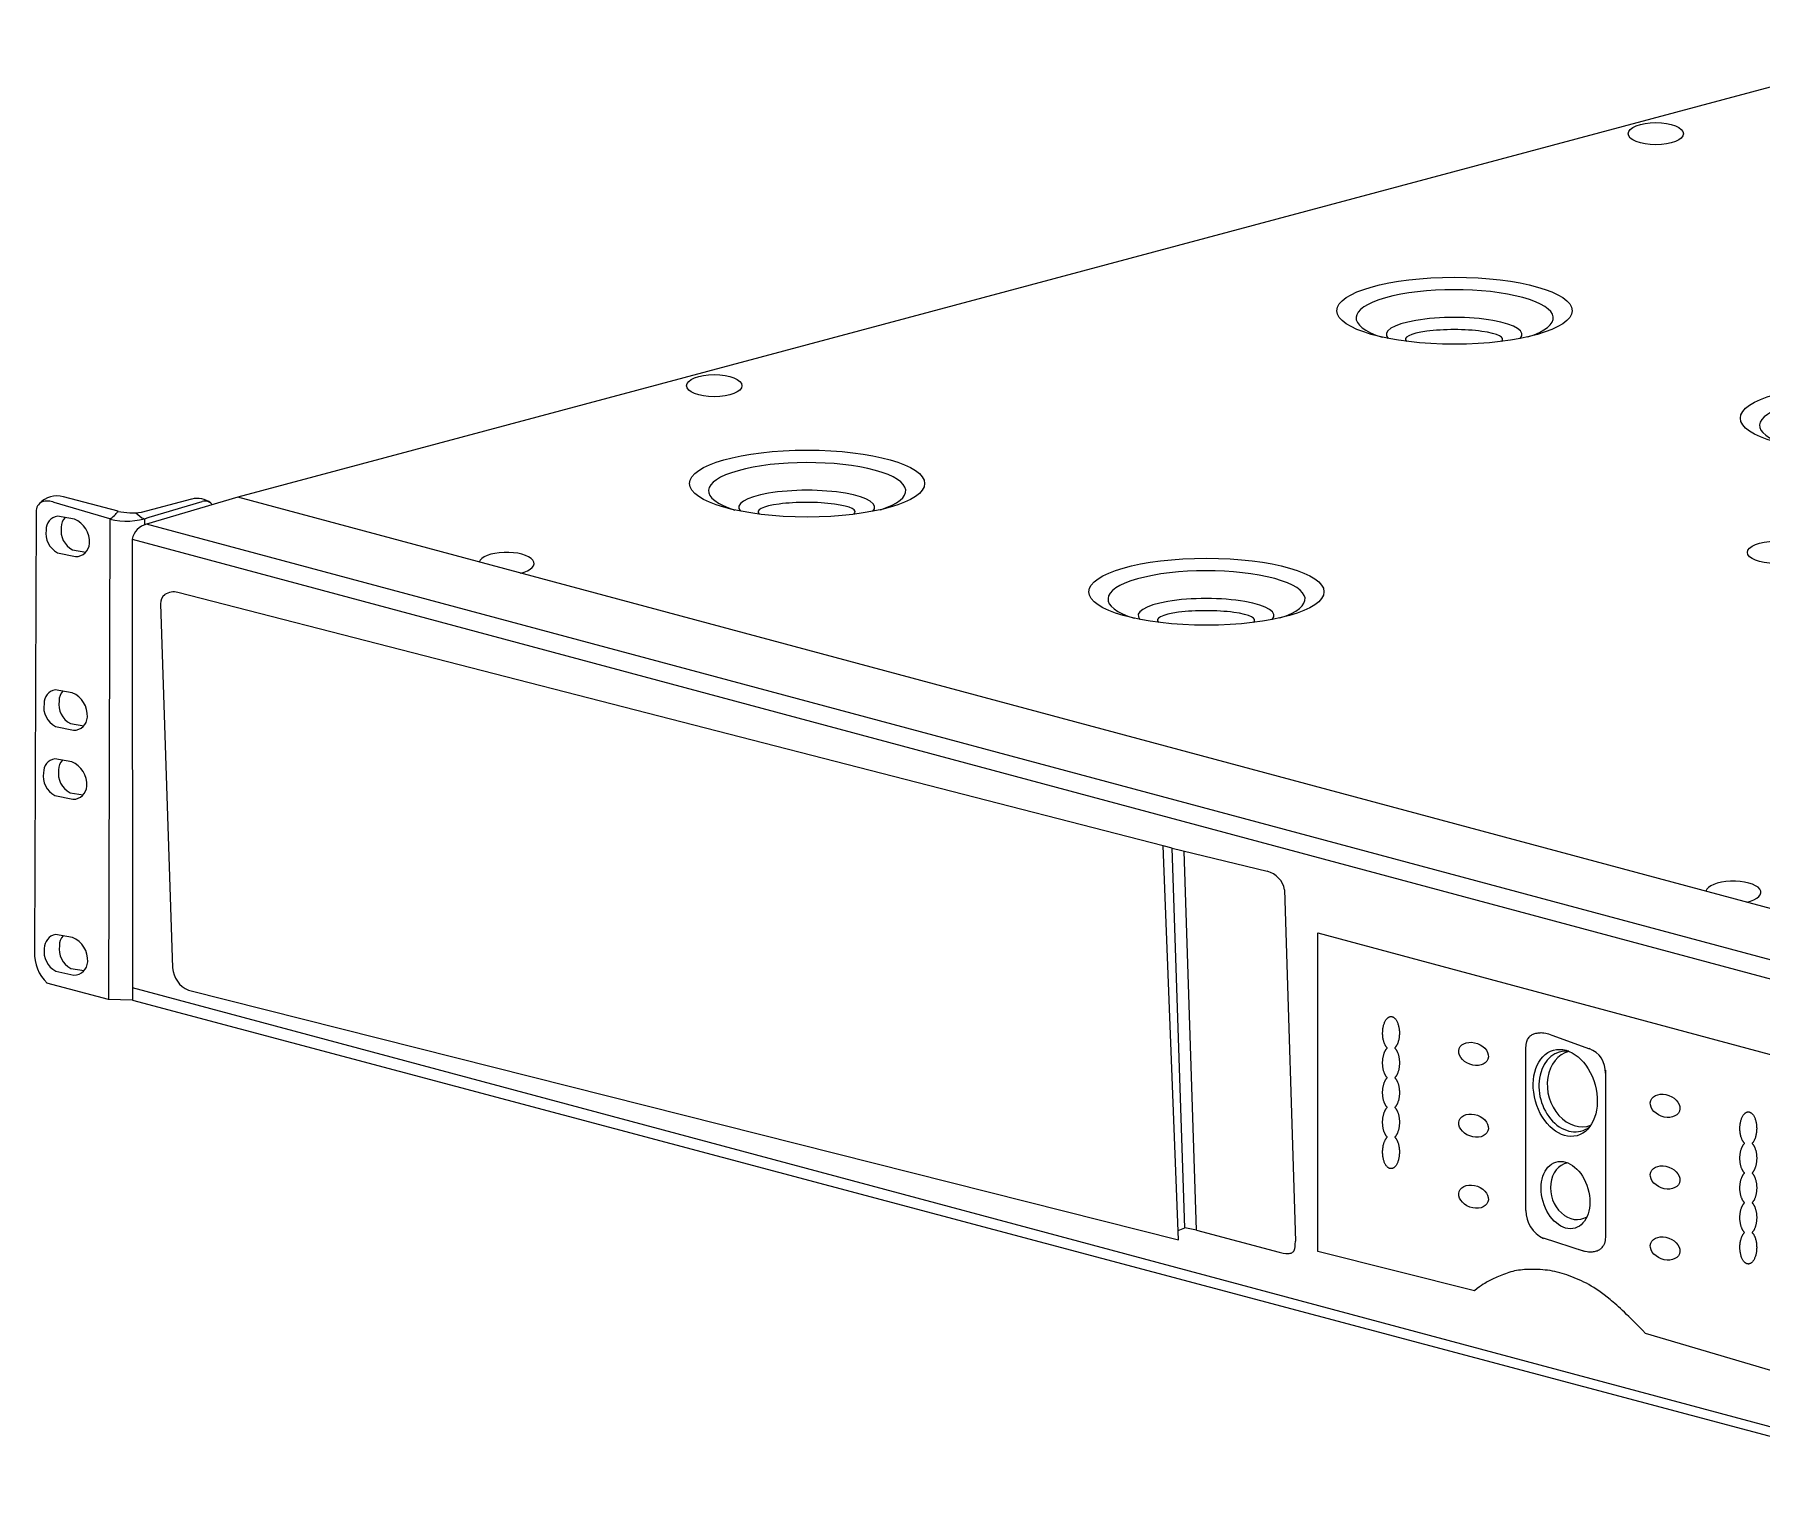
# Model space of a CAD drawing. Header units: millimetres. Extents: x 7106 to 73427, y -466 to 50348.
# Drawn here: x 57317 to 58998, y 43782 to 45209 of the extents above; entities that cross this region are included whole.
import ezdxf

# ---------------------------------------------------------------- set-up
doc = ezdxf.new("R2010")
doc.units = ezdxf.units.MM
doc.layers.add('Cotas', color=1, linetype='Continuous')

# ---------------------------------------------------------------- blocks, each defined once
blk = doc.blocks.new('UPS 1500 VA 110 V AMERCIA POWER')
blk.add_wipeout([(2337, 1206.7), (3026.1, 1022), (3390.9, 923.9), (3416.9, 900.8), (3423.1, 885.2), (3420.5, 364.3), (3415, 346.5), (3400.5, 334.9), (2044.3, -41.2), (1316.2, -236.6), (1229, -325.7), (1216.9, -338.4), (1016.8, -270.7), (-939.2, 250.1), (-1103.7, 286.9), (-1180.8, 307.2), (-1189.8, 319.1), (-1192.7, 325.2), (-1196.3, 359.2), (-1194.5, 896.6), (-1190.2, 906.8), (-1187, 909.1), (-1176.5, 915.4), (-1165, 916.2), (-1135, 908.5), (-1087.3, 896.3), (-1046.8, 900.3), (-1006.9, 910.7), (-993.1, 913.4), (-942.4, 914.7), (1153.8, 1476), (1199.6, 1488.3), (1227.6, 1493), (1256.4, 1493.2), (1290.3, 1487.3)])
at = {"layer": 'Cotas'}
for p, q in [((1199.6, 1488.3), (-942.4, 914.7)), ((-1092, 897.2), (-1160.3, 915.2)), ((-1062.7, 896.2), (-999.9, 912.6)), ((-942.4, 914.7), (-1056.2, 881)), ((-1052.9, 890), (-986.7, 909.5)), ((1199.1, 339.9), (-942.4, 914.7)), ((-1102.2, 887.6), (-1103.7, 286.9)), ((-1059, 888), (-1059, 880.1)), ((1084.6, 306.6), (-1056.2, 881)), ((-1074.2, 862.4), (1076.4, 284.9)), ((-1074.2, 862.4), (-1073.9, 285.9)), ((-1038.7, 781.6), (-1023.9, 326.4)), ((214.4, 478.9), (-1017.4, 795.6)), ((233.6, -13.5), (214.4, 478.9)), ((225.9, 476.1), (214.4, 478.9)), ((241.5, 1.5), (225.9, 476.1)), ((225.9, 476.1), (344.5, 447.1)), ((256.3, -1.4), (240.9, 472.4)), ((366.2, 423.8), (379.8, -15.2)), ((-1103.7, 286.9), (-1180.8, 307.2)), ((-1073.9, 285.9), (-1103.7, 286.9)), ((1073.9, -274.7), (-1073.9, 301.2)), ((-1073.9, 285.9), (1073.9, -285.9)), ((-1003.8, 298.3), (233.6, -13.5)), ((233.1, -2), (241.5, 1.5)), ((256.3, -1.4), (241.5, 1.5)), ((256.3, -1.4), (359.5, -29.3))]:
    blk.add_line(p, q, dxfattribs=at)
for points in [[(-1102.2, 887.6), (-1171.6, 908.3, 0.161031), (-1187, 909.1, 0.275658), (-1194.5, 896.6), (-1196.3, 346.6)], [(-1158.2, 889.6, 0.199789), (-1162.9, 877.2, 0.324023), (-1148.7, 848.9), (-1132.1, 846.1)], [(-1160.9, 672.4, 0.199789), (-1165.6, 660.1, 0.324023), (-1151.4, 631.7), (-1134.8, 629)], [(-1161.5, 586.1, 0.199789), (-1166.2, 573.8, 0.324023), (-1152, 545.4), (-1135.4, 542.7)], [(-1160.6, 366.4, 0.199789), (-1165.2, 354.1, 0.324023), (-1151, 325.7), (-1134.4, 323)]]:
    blk.add_lwpolyline(points, format="xyb", dxfattribs=at)
for points in [[(-1127.6, 857, 0.315874), (-1146.5, 887.5), (-1167.7, 891.2, 0.371505), (-1181.8, 873.8, 0.324023), (-1167.6, 845.4), (-1145, 840.5, 0.405561)], [(-1130.3, 639.8, 0.315874), (-1149.2, 670.3), (-1170.4, 674.1, 0.371505), (-1184.5, 656.6, 0.324023), (-1170.3, 628.3), (-1147.7, 623.4, 0.405561)], [(-1130.9, 553.6, 0.315874), (-1149.8, 584.1), (-1171, 587.8, 0.371505), (-1185.1, 570.3, 0.324023), (-1170.9, 542), (-1148.3, 537.1, 0.405561)], [(-1129.9, 333.9, 0.315874), (-1148.9, 364.4), (-1170, 368.1, 0.371505), (-1184.1, 350.6, 0.324023), (-1169.9, 322.3), (-1147.3, 317.4, 0.405561)]]:
    blk.add_lwpolyline(points, format="xyb", close=True, dxfattribs=at)
for points in [[(603.7, -77.3), (407.7, -28.4), (407.7, 370.2), (1010.7, 208.2), (1010.7, -188), (817.4, -130.7)], [(700.4, 242.4), (747.2, 225.3)], [(667.8, 23.2), (667.8, 225.2)], [(767.2, 198.5), (767.2, -8.8)], [(741.3, -28.2), (689.8, -11.8)]]:
    blk.add_lwpolyline(points, dxfattribs=at)
for centre, radius, start, end in [((-1168.8, 887.8), 28.6, 72.8982, 138.393), ((-993.1, 885.4), 28, 52.0562, 104.0747), ((-983.3, 898), 12, 37.9197, 106.5102), ((-1117.2, 913.7), 30.1, 299.8066, 326.6779), ((-1081.3, 968.4), 83.5, 255.5235, 289.9122), ((-1074.5, 979.2), 83.9, 257.9691, 278.1274), ((-1052.3, 908.6), 21.7, 217.192, 251.9496), ((-1051, 857.9), 23.7, 102.8835, 168.9905), ((-1025.6, 782.5), 13.1, 127.169, 183.9399), ((-1022.7, 777.4), 19, 73.5716, 124.6163), ((337.5, 418.8), 29.1, 9.8853, 76.2479), ((-1144, 344.4), 52.3, 177.6398, 225.3942), ((-990.8, 328.9), 33.2, 184.2553, 247.0227), ((736.6, 196.5), 30.7, 356.2621, 69.9435), ((706.6, 23.2), 38.8, 180, 244.4596)]:
    blk.add_arc(centre, radius, start, end, dxfattribs=at)
for centre, major_axis, ratio in [((830.3, 1369.3), (-34.6, 0), 0.40136), ((578.6, 1148), (-147, 0), 0.284804), ((-346.7, 1054.2), (-34.6, 0), 0.40136), ((1083, 1013.7), (-147, 0), 0.284804), ((-230.7, 931.9), (-147, 0), 0.284804), ((979.4, 845.8), (-34.6, 0), 0.40136), ((268.5, 796.6), (-147, 0), 0.284804), ((602.5, 218.8), (-17.9, 6.6), 0.723716), ((717.1, 170), (-14.7, 53.5), 0.696041), ((841.9, 153.9), (-17.9, 6.6), 0.723716), ((602.5, 129.1), (-17.9, 6.6), 0.723716), ((717.4, 42.3), (-11.9, 41.3), 0.678558), ((841.9, 64.3), (-17.9, 6.6), 0.723716), ((602.5, 40.3), (-17.9, 6.6), 0.723716), ((841.9, -24.5), (-17.9, 6.6), 0.723716)]:
    blk.add_ellipse(centre, major_axis=major_axis, ratio=ratio, dxfattribs=at)
for centre, major_axis, ratio, start_param, end_param in [((578.8, 1138.9), (-123.2, 0), 0.286767, 2.408088, 7.030353), ((578.2, 1118.3), (-84.9, 0), 0.250643, 2.9023, 6.514227), ((578, 1112.4), (-60.8, 0), 0.19639, 2.899018, 6.512019), ((1083.2, 1004.6), (-123.2, 0), 0.286767, 2.408088, 7.030353), ((-230.5, 922.8), (-123.2, 0), 0.286767, 2.408088, 7.030353), ((-231.1, 902.2), (-84.9, 0), 0.250643, 2.9023, 6.514227), ((-231.3, 896.4), (-60.8, 0), 0.19639, 2.899018, 6.512019), ((-606.4, 832), (-34.6, 0), 0.40136, 2.086879, 6.158973), ((268.7, 787.5), (-123.2, 0), 0.286767, 2.408088, 7.030353), ((268.1, 766.9), (-84.9, 0), 0.250643, 2.9023, 6.514227), ((267.9, 761), (-60.8, 0), 0.19639, 2.899018, 6.512019), ((927.2, 420.8), (-34.6, 0), 0.40136, 2.059844, 6.186007), ((723.7, 171.8), (-13.6, 49.4), 0.753452, 5.984996, 9.71697), ((733.9, 175.3), (-12.8, 46.5), 0.80006, 6.267173, 9.487438), ((733.9, 175.3), (-12.8, 46.5), 0.80006, 4.937799, 4.940493), ((728.4, 47.4), (-10.1, 34.8), 0.804476, 6.226719, 9.641638)]:
    blk.add_ellipse(centre, major_axis=major_axis, ratio=ratio, start_param=start_param, end_param=end_param, dxfattribs=at)
for points in [[(504, 114.7), (509.8, 120.5), (509.8, 133.3), (509.8, 146.1), (504, 151.9), (509.8, 157.6), (509.8, 170.4), (509.8, 183.3), (504, 189), (509.8, 194.8), (509.8, 207.6), (509.8, 220.4), (504, 226.2), (511.4, 233.5), (509.5, 249.5), (507.6, 265.5), (499.3, 265.5), (491, 265.5), (489.1, 249.5), (487.2, 233.5), (494.6, 226.2), (488.8, 220.4), (488.8, 207.6), (488.8, 194.8), (494.6, 189), (488.8, 183.3), (488.8, 170.4), (488.8, 157.6), (494.6, 151.9), (488.8, 146.1), (488.8, 133.3), (488.8, 120.5), (494.6, 114.7), (487.2, 107.3), (489.1, 91.3), (491, 75.3), (499.3, 75.3), (507.6, 75.3), (509.5, 91.3), (511.4, 107.3), (504, 114.7)], [(950.6, -4.5), (956.4, 1.2), (956.4, 14), (956.4, 26.9), (950.6, 32.6), (956.4, 38.4), (956.4, 51.2), (956.4, 64), (950.6, 69.8), (956.4, 75.5), (956.4, 88.3), (956.4, 101.2), (950.6, 106.9), (958, 114.3), (956.1, 130.3), (954.2, 146.3), (945.9, 146.3), (937.6, 146.3), (935.7, 130.3), (933.8, 114.3), (941.2, 106.9), (935.4, 101.2), (935.4, 88.3), (935.4, 75.5), (941.2, 69.8), (935.4, 64), (935.4, 51.2), (935.4, 38.4), (941.2, 32.6), (935.4, 26.9), (935.4, 14), (935.4, 1.2), (941.2, -4.5), (933.8, -11.9), (935.7, -27.9), (937.6, -43.9), (945.9, -43.9), (954.2, -43.9), (956.1, -27.9), (958, -11.9), (950.6, -4.5)]]:
    blk.add_rational_spline(points, [1, 0.850915316267, 1, 0.850915316267, 1, 0.850915316267, 1, 0.850915316267, 1, 0.850915316267, 1, 0.850915316267, 1, 0.784296740971, 1, 0.784296740971, 1, 0.784296740971, 1, 0.784296740971, 1, 0.850915316267, 1, 0.850915316267, 1, 0.850915316267, 1, 0.850915316267, 1, 0.850915316267, 1, 0.850915316267, 1, 0.784296740971, 1, 0.784296740971, 1, 0.784296740971, 1, 0.784296740971, 1], degree=2, knots=[0, 0, 0, 1.106142, 1.106142, 2.212284, 2.212284, 3.318426, 3.318426, 4.424568, 4.424568, 5.53071, 5.53071, 6.636852, 6.636852, 7.975322, 7.975322, 9.313791, 9.313791, 10.65226, 10.65226, 11.990729, 11.990729, 13.096871, 13.096871, 14.203013, 14.203013, 15.309155, 15.309155, 16.415297, 16.415297, 17.521439, 17.521439, 18.627581, 18.627581, 19.966051, 19.966051, 21.30452, 21.30452, 22.642989, 22.642989, 23.981458, 23.981458, 23.981458], dxfattribs=at)
for points in [[(667.8, 225.2), (667.8, 233.9), (671.7, 239.6), (673.8, 241.7), (677.7, 244.2), (683.2, 245.2), (688, 245.5), (693.6, 244.9), (700.4, 242.4)], [(359.5, -29.3), (367.1, -31), (372.5, -31), (376.5, -29.6), (379.1, -26.2), (379.6, -22.2), (379.8, -15.2)], [(767.2, -8.8), (767.1, -17.5), (763.2, -23.3), (761.2, -25.4), (757.2, -27.9), (751.7, -28.9), (746.9, -29.2), (741.4, -28.5), (734.5, -26)], [(817.4, -130.7), (796, -108.3), (770.9, -85.4), (746.7, -68.6), (722, -58.1), (698.3, -51.2), (673.2, -50.3), (653.5, -51.7), (635.2, -58.5), (620.2, -65.8), (613.8, -69.5), (603.7, -77.3)]]:
    blk.add_open_spline(points, degree=3, dxfattribs=at)

msp = doc.modelspace()

# ---------------------------------------------------------------- block references
at = {"layer": 'Cotas', "xscale": 0.7786215705698116, "yscale": 0.7786215705698116, "zscale": 0.7786215705698116}
msp.add_blockref('UPS 1500 VA 110 V AMERCIA POWER', (58248.7, 44045.8), dxfattribs=at)

doc.saveas('drawing.dxf')
